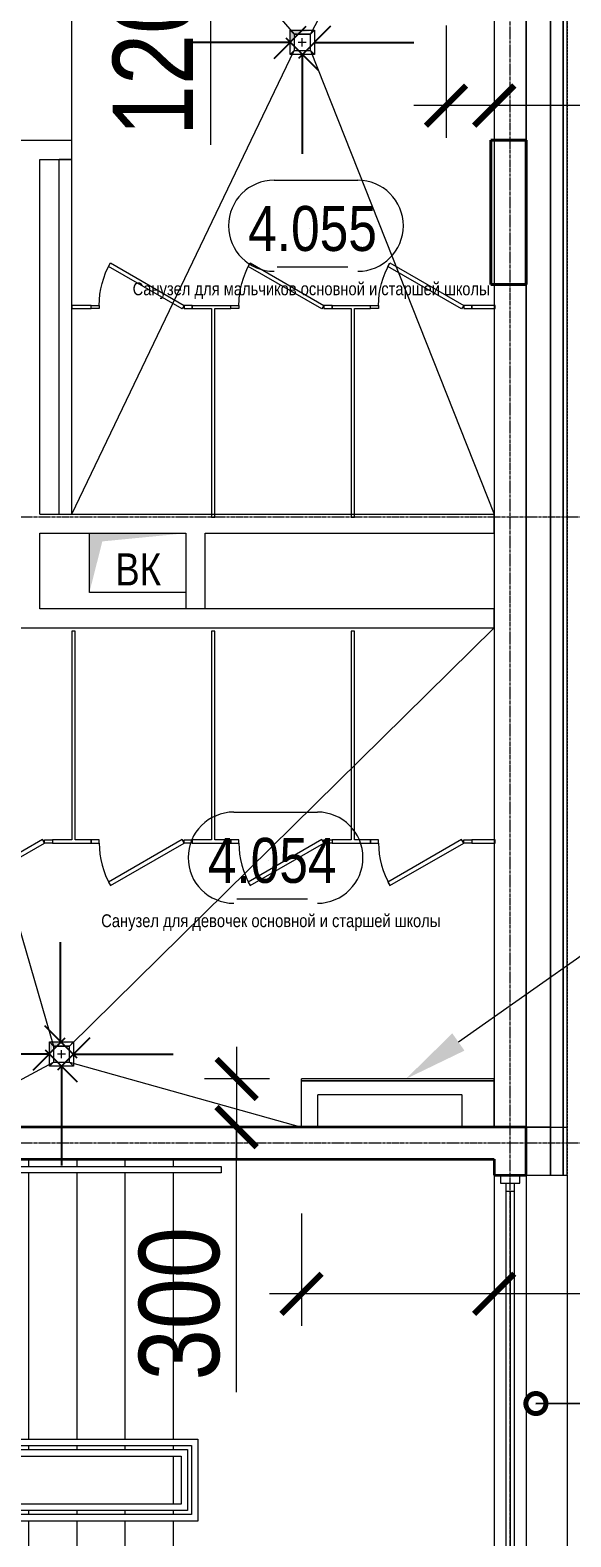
# Model space of a CAD drawing. Header units: millimetres. Extents: x -65509 to 912790, y 446 to 713294.
# Drawn here: x 501211 to 504578, y 545230 to 554618 of the extents above; entities that cross this region are included whole.
import ezdxf
from ezdxf import colors
from ezdxf.entities.mleader import LeaderData, LeaderLine
from ezdxf.enums import TextEntityAlignment as Align
from ezdxf.math import Vec2, Vec3

# ---------------------------------------------------------------- set-up
doc = ezdxf.new("R2010")
doc.units = ezdxf.units.MM
for name, pattern in [('CENTER2', [28.575, 19.05, -3.175, 3.175, -3.175]), ('DASHED', [19.05, 12.7, -6.35]), ('HIDDEN2', [4.7625, 3.175, -1.5875])]:
    doc.linetypes.add(name, pattern=pattern)
doc.layers.get('Defpoints').update_dxf_attribs({"color": 250})
for name, color, linetype, lineweight in [('АР_Area', 250, 'Continuous', 5), ('АР_Колонны', 250, 'Continuous', 30), ('АР_Окна', 250, 'Continuous', 5), ('АР_Проем', 250, 'Continuous', 0), ('АР_Размеры обшивки', 250, 'Continuous', 5), ('АР_Стены ГКЛ', 250, 'Continuous', 15), ('АР_Стены ЖБ', 250, 'Continuous', 35), ('АР_Стены кирпич', 250, 'Continuous', 20), ('АР_Стены ПЕНОблок', 250, 'Continuous', 20), ('АР_Тонкая', 250, 'Continuous', 5), ('АР_Утеплитель', 250, 'Continuous', 0), ('АР_Ф_ЛК', 250, 'Continuous', 5), ('ВК_Шахты', 250, 'Continuous', 9), ('Двери кабины', 250, 'Continuous', 0), ('Зашивка радиаторов тип 9 (до потолка_ облиц плитка)', 250, 'Continuous', 25), ('КМ_Фахверки', 250, 'Continuous', 25), ('Марка окна', 250, 'Continuous', 25), ('Размеры зашивки ГКЛ', 250, 'Continuous', 0), ('РД_Оси_100', 250, 'Continuous', 0), ('РД_Разуклонка к трапам', 124, 'Continuous', 0)]:
    doc.layers.add(name, color=color, linetype=linetype, lineweight=lineweight)
doc.layers.add('АР_Делит', color=250, linetype='Continuous', lineweight=0, plot=False)
doc.layers.add('АР_Отопительные приборы', color=1, linetype='HIDDEN2', lineweight=0, true_color=0xff0000)
doc.styles.add('style1', font='ARIALN.TTF')
doc.dimstyles.new('Dim200_ареал', dxfattribs={"dimscale": 100, "dimtxt": 5, "dimasz": 2.5, "dimexe": 2, "dimexo": 2, "dimgap": 1, "dimtad": 1, "dimzin": 12, "dimdsep": 46, "dimtxsty": 'style1', "dimblk": 'ARCHTICK', "dimcen": 3, "dimdle": 2, "dimclrd": 256, "dimclre": 256, "dimaunit": 1, "dimadec": 0, "dimazin": 3, "dimtfac": 1, "dimtmove": 1, "dimatfit": 3, "dimldrblk": 'OPEN30', "dimfxl": 5, "dimfxlon": 1, "dimtolj": 1, "dimtzin": 0, "dimlwd": 9, "dimlwe": 9, "dimarcsym": 0})
doc.dimstyles.new('scale_100', dxfattribs={"dimtxt": 250, "dimasz": 125, "dimexe": 60, "dimexo": 100, "dimgap": 30, "dimtad": 1, "dimdec": 0, "dimdsep": 46, "dimtxsty": 'style1', "dimblk": 'OBLIQUE', "dimcen": 150, "dimdle": 60, "dimclrd": 256, "dimclre": 256, "dimclrt": 256, "dimadec": 0, "dimazin": 0, "dimtfac": 1, "dimtdec": 0, "dimtmove": 1, "dimatfit": 3, "dimldrblk": 'OBLIQUE', "dimfxl": 1, "dimtolj": 1, "dimtzin": 0, "dimarcsym": 0})

# ---------------------------------------------------------------- blocks, each defined once
blk = doc.blocks.new('ЛК_4000х8500_2эт')
at = {"color": 5}
for points in [[(6300, 3915), (2100, 3915), (2100, 3955), (6600, 3955), (6600, 3915), (6300, 3915)], [(3928.6, 45), (2100, 45), (2100, 85), (3946.2, 85)], [(4401.1, 85), (6600, 85), (6600, 45), (4383.4, 45)]]:
    blk.add_lwpolyline(points, dxfattribs=at)
at = {"layer": 'АР_Делит'}
blk.add_lwpolyline([(-200, 4000), (8300, 4000), (8300, 0), (-200, 0)], close=True, dxfattribs=at)
at = {"layer": 'АР_Ф_ЛК', "color": 5}
for p, q in [((2400, 4000), (2400, 3955)), ((2700, 4000), (2700, 3955)), ((3000, 4000), (3000, 3955)), ((3300, 4000), (3300, 3955)), ((3600, 4000), (3600, 3955)), ((3900, 4000), (3900, 3955)), ((4200, 4000), (4200, 3955)), ((4500, 4000), (4500, 3955)), ((4800, 4000), (4800, 3955)), ((5100, 4000), (5100, 3955)), ((5400, 4000), (5400, 3955)), ((5700, 4000), (5700, 3955)), ((6000, 4000), (6000, 3955)), ((6300, 4000), (6300, 3955)), ((2400, 3915), (2400, 2255)), ((2700, 3915), (2700, 2255)), ((3000, 3915), (3000, 2255)), ((3300, 3915), (3300, 2255)), ((3600, 3915), (3600, 2255)), ((3900, 3915), (3900, 2255)), ((4200, 3915), (4200, 2255)), ((4500, 3915), (4500, 2255)), ((4800, 3915), (4800, 2255)), ((5100, 3915), (5100, 2255)), ((5400, 3915), (5400, 2255)), ((5700, 3915), (5700, 2255)), ((6000, 3915), (6000, 2255)), ((6300, 3915), (6300, 2255)), ((2400, 2215), (2400, 2190)), ((2700, 2215), (2700, 2190)), ((3000, 2215), (3000, 2190)), ((3300, 2215), (3300, 2190)), ((3600, 2215), (3600, 2190)), ((3900, 2215), (3900, 2190)), ((4200, 2215), (4200, 2190)), ((4500, 2215), (4500, 2190)), ((4800, 2215), (4800, 2190)), ((5100, 2215), (5100, 2190)), ((5400, 2215), (5400, 2190)), ((5700, 2215), (5700, 2190)), ((6000, 2215), (6000, 2190)), ((6300, 2215), (6300, 2190)), ((2400, 2150), (2400, 1850)), ((6300, 2150), (6300, 1850)), ((2400, 1810), (2400, 1785)), ((2700, 1810), (2700, 1785)), ((3000, 1810), (3000, 1785)), ((3300, 1810), (3300, 1785)), ((3600, 1810), (3600, 1785)), ((3900, 1810), (3900, 1785)), ((4200, 1810), (4200, 1785)), ((4500, 1810), (4500, 1785)), ((5400, 1810), (5400, 1785)), ((5700, 1810), (5700, 1785)), ((6000, 1810), (6000, 1785)), ((6300, 1810), (6300, 1785)), ((2400, 1745), (2400, 85)), ((2700, 1745), (2700, 85)), ((3000, 1745), (3000, 85)), ((3300, 1745), (3300, 85)), ((3600, 1745), (3600, 85)), ((3900, 1745), (3900, 85)), ((4200, 1745), (4200, 660.7)), ((4500, 1745), (4500, 1341.4)), ((5400, 1745), (5400, 85)), ((5700, 1745), (5700, 85)), ((6000, 1745), (6000, 85)), ((6300, 1745), (6300, 85)), ((5100, 1670.8), (5100, 85)), ((4800, 912.3), (4800, 85)), ((4500, 309.5), (4500, 85)), ((2400, 45), (2400, 0)), ((2700, 45), (2700, 0)), ((3000, 45), (3000, 0)), ((3300, 45), (3300, 0)), ((3600, 45), (3600, 0)), ((3900, 45), (3900, 0)), ((4500, 45), (4500, 0)), ((4800, 45), (4800, 0)), ((5100, 45), (5100, 0)), ((5400, 45), (5400, 0)), ((5700, 45), (5700, 0)), ((6000, 45), (6000, 0)), ((6300, 45), (6300, 0))]:
    blk.add_line(p, q, dxfattribs=at)
at = {"layer": 'АР_Ф_ЛК'}
for points in [[(6300, 3085, 0, 150, 0), (5833.8, 3085, 0, 0, 0), (2400, 3085, 0, 0, 0)], [(2400, 915, 0, 150, 0), (2866.2, 915, 0, 0, 0), (4200, 915, 0, 0, 0)], [(4921.5, 915, 0, 150, 0), (5387.8, 915, 0, 0, 0), (6300, 915, 0, 0, 0)]]:
    blk.add_lwpolyline(points, format="xyseb", dxfattribs=at)
at = {"layer": 'АР_Ф_ЛК', "color": 5}
for points in [[(4677.9, 1745), (2245, 1745), (2245, 2255), (6455, 2255), (6455, 1745), (5132.7, 1745)], [(4695.5, 1785), (2285, 1785), (2285, 2215), (6415, 2215), (6415, 1785), (5150.3, 1785)], [(4706.5, 1810), (2310, 1810), (2310, 2190), (6390, 2190), (6390, 1810), (5161.3, 1810)]]:
    blk.add_lwpolyline(points, dxfattribs=at)
for points in [[(2350, 2150), (6350, 2150), (6350, 1850), (2350, 1850)], [(2400, 2150), (6300, 2150), (6300, 1850), (2400, 1850)]]:
    blk.add_lwpolyline(points, close=True, dxfattribs=at)
at = {"layer": 'АР_Ф_ЛК', "lineweight": 0}
for points in [[(4724.2, 1850), (4366.9, 1039.4), (4459.5, 862), (4173.5, 988), (4266.1, 810.6), (3908.8, 0)], [(5179, 1850), (4821.7, 1039.4), (4914.3, 862), (4628.3, 988), (4720.9, 810.6), (4363.6, 0)]]:
    blk.add_lwpolyline(points, dxfattribs=at)
blk = doc.blocks.new('otv')
at = {"linetype": 'Continuous'}
blk.add_lwpolyline([(0, -1), (0, 0), (1, 0), (1, -1)], close=True, dxfattribs=at)
blk.add_solid([(0, -1), (0, 0), (0.135, -0.137), (1, 0)], dxfattribs=at)
blk = doc.blocks.new('_DotSmall')
at = {"color": 0, "linetype": 'ByBlock', "const_width": 0.5}
blk.add_lwpolyline([(-0.0625, 0, 1), (0.0625, 0, 1)], format="xyb", close=True, dxfattribs=at)
blk = doc.blocks.new('СОШ_2200_АР_ОСИ_М100_28.05.24')
at = {"layer": 'АР_Делит', "color": 5, "linetype": 'DASHED'}
blk.add_lwpolyline([(114955, 135155), (114955, -355), (93595.036, -355), (93595.036, 13855), (94145, 13855), (94145, 68320), (66055, 68320), (66055, 13857.73), (83455, 13857.73), (83455, -355), (45245, -355), (45245, 13145), (44695, 13145), (44695, 26755), (45245, 26755), (45245, 68320), (20455, 68320), (20455, 26755), (27955, 26755), (27955, 13145), (-355, 13145), (-355, 100855), (37145, 100855), (37145, 129155)], dxfattribs=at)
at = {"layer": 'РД_Оси_100', "linetype": 'CENTER2'}
for p, q in [((114600, -6155), (114600, 139938.679)), ((119910, 45300), (94200, 45300)), ((119910, 41400), (94200, 41400))]:
    blk.add_line(p, q, dxfattribs=at)
blk = doc.blocks.new('_Oblique')
at = {"color": 0, "linetype": 'ByBlock', "lineweight": -2}
blk.add_line((-0.5, -0.5), (0.5, 0.5), dxfattribs=at)
blk = doc.blocks.new('A$Cd7e03b91')
at = {"layer": 'РД_Разуклонка к трапам', "lineweight": 0}
for p, q in [((-100, 100), (-150, 150)), ((-50, 0), (50, 0)), ((0, -50), (0, 50)), ((100, 100), (150, 150)), ((-100, -100), (-150, -150)), ((100, -100), (150, -150))]:
    blk.add_line(p, q, dxfattribs=at)
blk.add_lwpolyline([(-100, 100), (100, 100), (100, -100), (-100, -100), (-100, 100)], dxfattribs=at)
blk.add_lwpolyline([(-100, 100), (100, 100), (100, -100), (-100, -100), (-100, 100)], dxfattribs=at)
blk = doc.blocks.new('Side_DPR_900')
at = {"layer": 'АР_Отопительные приборы'}
blk.add_lwpolyline([(-450, -100), (450, -100), (450, 100), (-450, 100)], close=True, dxfattribs=at)
blk = doc.blocks.new('_ArchTick')
at = {"color": 0, "linetype": 'ByBlock', "const_width": 0.15}
blk.add_lwpolyline([(-0.5, -0.5), (0.5, 0.5)], dxfattribs=at)
blk = doc.blocks.new('*D748')
at = {"layer": 'Defpoints', "color": 0, "lineweight": 25, "transparency": 16777216}
for p in [(503800.9, 556193.3), (503323, 554993.3), (503800.9, 554993.3)]:
    blk.add_point(p, dxfattribs=at)
at = {"layer": 'АР_Размеры обшивки', "lineweight": 9, "transparency": 16777216}
for p, q in [((503323, 556393.3), (503323, 554793.3)), ((503600.9, 556193.3), (503123, 556193.3)), ((503323, 555593.3), (502333.9, 555287.3)), ((502333.9, 555287.3), (502333.9, 553902.8)), ((503600.9, 554993.3), (503123, 554993.3))]:
    blk.add_line(p, q, dxfattribs=at)
at = {"layer": 'АР_Размеры обшивки', "lineweight": 9, "transparency": 16777216, "xscale": 250, "yscale": 250, "zscale": 250}
for p, rotation in [((503323, 556193.3), 90), ((503323, 554993.3), 270)]:
    blk.add_blockref('_ArchTick', p, dxfattribs=dict(at, rotation=rotation))
at = {"layer": 'АР_Размеры обшивки', "color": 0, "transparency": 16777216, "insert": (501978.6, 554595), "char_height": 500, "attachment_point": 5, "rotation": 90, "style": 'style1'}
blk.add_mtext('\\A1;1200', dxfattribs=at)
blk = doc.blocks.new('_Open30')
at = {"color": 0, "linetype": 'ByBlock', "lineweight": -2}
for p, q in [((-1, 0.268), (0, 0)), ((0, 0), (-1, -0.268)), ((0, 0), (-1, 0))]:
    blk.add_line(p, q, dxfattribs=at)
blk = doc.blocks.new('*D749')
at = {"layer": 'Defpoints', "color": 0, "lineweight": 25, "transparency": 16777216}
for p in [(503800.9, 554993.3), (504100.9, 554993.3), (503800.9, 554148.3)]:
    blk.add_point(p, dxfattribs=at)
at = {"layer": 'АР_Размеры обшивки', "lineweight": 9, "transparency": 16777216}
for p, q in [((503800.9, 554648.3), (503800.9, 553948.3)), ((504100.9, 554648.3), (504100.9, 553948.3)), ((504300.9, 554148.3), (503600.9, 554148.3)), ((506338, 554148.3), (504100.9, 554148.3))]:
    blk.add_line(p, q, dxfattribs=at)
at = {"layer": 'АР_Размеры обшивки', "lineweight": 9, "transparency": 16777216, "xscale": 250, "yscale": 250, "zscale": 250, "rotation": 180}
blk.add_blockref('_ArchTick', (503800.9, 554148.3), dxfattribs=at)
at = {"layer": 'АР_Размеры обшивки', "lineweight": 9, "transparency": 16777216, "xscale": 250, "yscale": 250, "zscale": 250}
blk.add_blockref('_ArchTick', (504100.9, 554148.3), dxfattribs=at)
at = {"layer": 'АР_Размеры обшивки', "color": 0, "transparency": 16777216, "insert": (505785.9, 554503.6), "char_height": 500, "attachment_point": 5, "style": 'style1'}
blk.add_mtext('\\A1;300', dxfattribs=at)
blk = doc.blocks.new('*D750')
at = {"layer": 'Defpoints', "color": 0, "lineweight": 25, "transparency": 16777216}
for p in [(502900.9, 548083.3), (504100.9, 548083.3), (502900.9, 546744.3)]:
    blk.add_point(p, dxfattribs=at)
at = {"layer": 'АР_Размеры обшивки', "lineweight": 9, "transparency": 16777216}
for p, q in [((502900.9, 547244.3), (502900.9, 546544.3)), ((504100.9, 547244.3), (504100.9, 546544.3)), ((504300.9, 546744.3), (502700.9, 546744.3)), ((506432.1, 546744.3), (504100.9, 546744.3))]:
    blk.add_line(p, q, dxfattribs=at)
at = {"layer": 'АР_Размеры обшивки', "lineweight": 9, "transparency": 16777216, "xscale": 250, "yscale": 250, "zscale": 250, "rotation": 180}
blk.add_blockref('_ArchTick', (502900.9, 546744.3), dxfattribs=at)
at = {"layer": 'АР_Размеры обшивки', "lineweight": 9, "transparency": 16777216, "xscale": 250, "yscale": 250, "zscale": 250}
blk.add_blockref('_ArchTick', (504100.9, 546744.3), dxfattribs=at)
at = {"layer": 'АР_Размеры обшивки', "color": 0, "transparency": 16777216, "insert": (505739.9, 547099.6), "char_height": 500, "attachment_point": 5, "style": 'style1'}
blk.add_mtext('\\A1;1200', dxfattribs=at)
blk = doc.blocks.new('*D751')
at = {"layer": 'Defpoints', "color": 0, "lineweight": 25, "transparency": 16777216}
for p in [(502900.9, 548083.3), (502496.9, 547783.3), (502900.9, 547783.3)]:
    blk.add_point(p, dxfattribs=at)
at = {"layer": 'АР_Размеры обшивки', "lineweight": 9, "transparency": 16777216}
for p, q in [((502496.9, 548283.3), (502496.9, 547583.3)), ((502700.9, 548083.3), (502296.9, 548083.3)), ((502700.9, 547783.3), (502296.9, 547783.3)), ((502496.9, 546130.6), (502496.9, 547783.3))]:
    blk.add_line(p, q, dxfattribs=at)
at = {"layer": 'АР_Размеры обшивки', "lineweight": 9, "transparency": 16777216, "xscale": 250, "yscale": 250, "zscale": 250}
for p, rotation in [((502496.9, 548083.3), 90), ((502496.9, 547783.3), 270)]:
    blk.add_blockref('_ArchTick', p, dxfattribs=dict(at, rotation=rotation))
at = {"layer": 'АР_Размеры обшивки', "color": 0, "transparency": 16777216, "insert": (502141.6, 546682.7), "char_height": 500, "attachment_point": 5, "rotation": 90, "style": 'style1'}
blk.add_mtext('\\A1;300', dxfattribs=at)
blk = doc.blocks.new('MOK-МаркаПом_овал_ареал')
for p, q in [((-2.99, 3.76), (3.52, 3.76)), ((-2.75, -3), (2.75, -3))]:
    blk.add_line(p, q)
for centre, radius, start, end in [((-2.99, 0.21), 3.55, 90, 270), ((3.52, 0.21), 3.55, 270, 90), ((-7.41, 0), 7.16, 0, 0.001)]:
    blk.add_arc(centre, radius, start, end)
at = {"color": 0, "style": 'style1'}
blk.add_attdef('АР-ПОМЕЩЕНИЕ:НОМЕР', text='', height=3, dxfattribs=at).set_placement((0.26, 0), align=Align.MIDDLE)

msp = doc.modelspace()

# ---------------------------------------------------------------- linework, layer by layer
at = {"layer": 'АР_Колонны', "linetype": 'HIDDEN2', "lineweight": 25}
for p, q in [((504080.882, 553933.318), (504300.882, 553933.318)), ((504080.882, 553033.318), (504080.882, 553933.318)), ((504300.882, 553933.318), (504300.882, 553033.318)), ((504300.882, 553033.318), (504080.882, 553033.318))]:
    msp.add_line(p, q, dxfattribs=at)
at = {"layer": 'АР_Колонны', "linetype": 'Continuous', "lineweight": 35}
for p, q in [((504080.882, 553933.318), (504080.882, 553033.318)), ((504300.882, 553933.318), (504080.882, 553933.318)), ((504300.882, 553033.318), (504300.882, 553933.318)), ((504080.882, 553033.318), (504300.882, 553033.318))]:
    msp.add_line(p, q, dxfattribs=at)
at = {"layer": 'АР_Окна', "linetype": 'Continuous', "lineweight": 5}
for p, q in [((504100.882, 547483.318), (504100.882, 543683.318)), ((504175.882, 547383.318), (504225.882, 547383.318)), ((504200.882, 547383.318), (504200.882, 543783.318))]:
    msp.add_line(p, q, dxfattribs=at)
for points in [[(504260.882, 547433.318), (504260.882, 547483.318), (504140.882, 547483.318), (504140.882, 547433.318)], [(504175.882, 547433.318), (504225.882, 547433.318), (504225.882, 543733.318), (504175.882, 543733.318)]]:
    msp.add_lwpolyline(points, close=True, dxfattribs=at)
at = {"layer": 'АР_Стены ГКЛ', "linetype": 'Continuous', "lineweight": 15}
for p, q in [((501590.882, 552903.318), (501470.882, 552903.318)), ((501470.882, 552903.318), (501470.882, 552883.318)), ((501590.882, 552883.318), (501590.882, 552903.318)), ((502220.882, 552903.318), (502460.882, 552903.318)), ((502220.882, 552903.318), (502220.882, 552883.318)), ((502460.882, 552883.318), (502460.882, 552903.318)), ((503090.882, 552903.318), (503330.882, 552903.318)), ((503090.882, 552903.318), (503090.882, 552883.318)), ((503330.882, 552883.318), (503330.882, 552903.318)), ((504106.858, 552903.318), (503960.882, 552903.318)), ((503960.882, 552903.318), (503960.882, 552883.318)), ((504106.858, 552883.318), (504106.858, 552903.318)), ((501470.882, 552883.318), (501590.882, 552883.318)), ((502220.882, 552883.318), (502340.882, 552883.318)), ((502340.882, 552883.318), (502340.882, 551583.318)), ((502360.882, 551583.318), (502360.882, 552883.318)), ((502360.882, 552883.318), (502460.882, 552883.318)), ((503090.882, 552883.318), (503210.882, 552883.318)), ((503210.882, 552883.318), (503210.882, 551583.318)), ((503230.882, 551583.318), (503230.882, 552883.318)), ((503230.882, 552883.318), (503330.882, 552883.318)), ((503960.882, 552883.318), (504106.858, 552883.318)), ((502340.882, 551583.318), (502360.882, 551583.318)), ((503210.882, 551583.318), (503230.882, 551583.318)), ((501490.882, 550873.318), (501470.882, 550873.318)), ((501470.882, 550873.318), (501470.882, 549573.318)), ((501490.882, 549573.318), (501490.882, 550873.318)), ((502360.882, 550873.318), (502340.882, 550873.318)), ((502340.882, 550873.318), (502340.882, 549573.318)), ((502360.882, 549573.318), (502360.882, 550873.318)), ((503230.882, 550873.318), (503210.882, 550873.318)), ((503210.882, 550873.318), (503210.882, 549573.318)), ((503230.882, 549573.318), (503230.882, 550873.318)), ((501350.882, 549573.318), (501350.882, 549553.318)), ((501470.882, 549573.318), (501350.882, 549573.318)), ((501350.882, 549553.318), (501490.882, 549553.318)), ((501590.882, 549573.318), (501490.882, 549573.318)), ((501490.882, 549553.318), (501590.882, 549553.318)), ((501590.882, 549553.318), (501590.882, 549573.318)), ((502220.882, 549573.318), (502220.882, 549553.318)), ((502340.882, 549573.318), (502220.882, 549573.318)), ((502220.882, 549553.318), (502460.882, 549553.318)), ((502460.882, 549573.318), (502360.882, 549573.318)), ((502460.882, 549553.318), (502460.882, 549573.318)), ((503090.882, 549573.318), (503090.882, 549553.318)), ((503210.882, 549573.318), (503090.882, 549573.318)), ((503090.882, 549553.318), (503330.882, 549553.318)), ((503330.882, 549573.318), (503230.882, 549573.318)), ((503330.882, 549553.318), (503330.882, 549573.318)), ((503960.882, 549573.318), (503960.882, 549553.318)), ((504106.858, 549573.318), (503960.882, 549573.318)), ((503960.882, 549553.318), (504106.858, 549553.318)), ((504106.858, 549553.318), (504106.858, 549573.318))]:
    msp.add_line(p, q, dxfattribs=at)
at = {"layer": 'АР_Стены ЖБ', "linetype": 'Continuous', "lineweight": 40}
for p, q in [((504300.882, 553933.318), (504080.882, 553933.318)), ((504080.882, 553933.318), (504080.882, 553033.318)), ((504300.882, 553033.318), (504300.882, 553933.318)), ((504080.882, 553033.318), (504300.882, 553033.318))]:
    msp.add_line(p, q, dxfattribs=at)
at = {"layer": 'АР_Стены ЖБ', "linetype": 'Continuous', "lineweight": 35}
for p, q in [((504300.882, 547783.318), (495400.882, 547783.318)), ((504300.882, 547483.318), (504300.882, 547783.318)), ((495600.882, 547583.318), (504100.882, 547583.318)), ((504100.882, 547583.318), (504100.882, 547483.318)), ((504100.882, 547483.318), (504300.882, 547483.318))]:
    msp.add_line(p, q, dxfattribs=at)
at = {"layer": 'АР_Стены кирпич', "linetype": 'Continuous', "lineweight": 20}
for p, q in [((501150.408, 553933.318), (501470.882, 553933.318)), ((501470.882, 553813.318), (501470.882, 553933.318)), ((501270.882, 551603.318), (501270.882, 553813.318)), ((501270.882, 553813.318), (501470.882, 553813.318)), ((501270.882, 551603.318), (504100.882, 551603.318)), ((504100.882, 551483.318), (504100.882, 551603.318)), ((501270.882, 551483.318), (502180.398, 551483.318)), ((501270.882, 551013.318), (501270.882, 551483.318)), ((502180.398, 551483.318), (502180.398, 551014.166)), ((502300.398, 551483.318), (504100.882, 551483.318)), ((502300.398, 551014.166), (502300.398, 551483.318)), ((504100.882, 551013.318), (501270.882, 551013.318)), ((502180.398, 551014.166), (502300.398, 551014.166)), ((504100.882, 550893.318), (504100.882, 551013.318)), ((500320.882, 550893.318), (504100.882, 550893.318))]:
    msp.add_line(p, q, dxfattribs=at)
at = {"layer": 'АР_Стены ПЕНОблок', "linetype": 'Continuous', "lineweight": 20}
for p, q in [((504100.882, 557583.318), (504100.882, 547783.318)), ((504300.882, 547783.318), (504300.882, 557583.318)), ((501470.882, 553813.318), (501390.882, 553813.318)), ((501390.882, 551603.318), (501390.882, 553813.318)), ((501470.882, 551603.318), (501470.882, 553813.318)), ((501390.882, 551603.318), (501470.882, 551603.318)), ((504100.882, 547783.318), (504300.882, 547783.318))]:
    msp.add_line(p, q, dxfattribs=at)
at = {"layer": 'АР_Тонкая', "linetype": 'Continuous', "lineweight": 5}
for p, q in [((504450.882, 557583.318), (504450.882, 547783.318)), ((504530.882, 547783.318), (504530.882, 557583.318)), ((504530.882, 557583.318), (504530.882, 547783.318)), ((504555.882, 547783.318), (504555.882, 557583.318)), ((504450.88, 547783.318), (504555.88, 547783.319)), ((504450.88, 547783.318), (504450.881, 547483.318)), ((504450.882, 547783.318), (504555.882, 547783.318)), ((504530.881, 547483.319), (504530.88, 547783.319)), ((504530.88, 547783.319), (504530.881, 547483.319)), ((504555.881, 547483.319), (504555.88, 547783.319)), ((504450.881, 547483.318), (504555.881, 547483.319))]:
    msp.add_line(p, q, dxfattribs=at)
at = {"layer": 'АР_Утеплитель', "linetype": 'Continuous', "lineweight": 0}
for p, q in [((504300.882, 557583.318), (504300.882, 547783.318)), ((504450.882, 547783.318), (504450.882, 557583.318)), ((504450.88, 547783.318), (504300.88, 547783.318)), ((504300.88, 547783.318), (504300.881, 547483.318)), ((504300.882, 547783.318), (504450.882, 547783.318)), ((504450.881, 547483.318), (504450.88, 547783.318)), ((504300.881, 547483.318), (504450.881, 547483.318))]:
    msp.add_line(p, q, dxfattribs=at)
at = {"layer": 'Двери кабины', "linetype": 'Continuous', "lineweight": 0}
for points in [[(502170.882, 552903.318), (502158.382, 552881.668), (501699.389, 553146.668), (501711.889, 553168.318)], [(503040.882, 552903.318), (503028.382, 552881.668), (502569.389, 553146.668), (502581.889, 553168.318)], [(503910.882, 552903.318), (503898.382, 552881.668), (503439.389, 553146.668), (503451.889, 553168.318)], [(501640.882, 552883.318), (501590.882, 552883.318), (501590.882, 552903.318), (501640.882, 552903.318)], [(502170.882, 552883.318), (502220.882, 552883.318), (502220.882, 552903.318), (502170.882, 552903.318)], [(502510.882, 552883.318), (502460.882, 552883.318), (502460.882, 552903.318), (502510.882, 552903.318)], [(503040.882, 552883.318), (503090.882, 552883.318), (503090.882, 552903.318), (503040.882, 552903.318)], [(503380.882, 552883.318), (503330.882, 552883.318), (503330.882, 552903.318), (503380.882, 552903.318)], [(503910.882, 552883.318), (503960.882, 552883.318), (503960.882, 552903.318), (503910.882, 552903.318)], [(501300.882, 549553.318), (501288.382, 549574.969), (500829.389, 549309.969), (500841.889, 549288.318)], [(501300.882, 549573.318), (501350.882, 549573.318), (501350.882, 549553.318), (501300.882, 549553.318)], [(501640.882, 549573.318), (501590.882, 549573.318), (501590.882, 549553.318), (501640.882, 549553.318)], [(502170.882, 549553.318), (502158.382, 549574.969), (501699.389, 549309.969), (501711.889, 549288.318)], [(502170.882, 549573.318), (502220.882, 549573.318), (502220.882, 549553.318), (502170.882, 549553.318)], [(502510.882, 549573.318), (502460.882, 549573.318), (502460.882, 549553.318), (502510.882, 549553.318)], [(503040.882, 549553.318), (503028.382, 549574.969), (502569.389, 549309.969), (502581.889, 549288.318)], [(503040.882, 549573.318), (503090.882, 549573.318), (503090.882, 549553.318), (503040.882, 549553.318)], [(503380.882, 549573.318), (503330.882, 549573.318), (503330.882, 549553.318), (503380.882, 549553.318)], [(503910.882, 549553.318), (503898.382, 549574.969), (503439.389, 549309.969), (503451.889, 549288.318)], [(503910.882, 549573.318), (503960.882, 549573.318), (503960.882, 549553.318), (503910.882, 549553.318)]]:
    msp.add_lwpolyline(points, close=True, dxfattribs=at)
at = {"layer": 'Двери кабины', "linetype": 'Continuous', "lineweight": 0, "extrusion": (0, 0, -1)}
for centre in [(-502170.882, 552903.318), (-503040.882, 552903.318), (-503910.882, 552903.318)]:
    msp.add_arc(centre, 530, 0.0000013, 30.0000013, dxfattribs=at)
at = {"layer": 'Двери кабины', "linetype": 'Continuous', "lineweight": 0}
for centre in [(502170.882, 549553.318), (503040.882, 549553.318), (503910.882, 549553.318)]:
    msp.add_arc(centre, 530, 180.0000013, 210.0000013, dxfattribs=at)
at = {"layer": 'Зашивка радиаторов тип 9 (до потолка_ облиц плитка)', "linetype": 'Continuous', "lineweight": 0}
for p, q in [((502900.882, 547783.318), (502900.882, 548083.318)), ((504100.882, 548083.318), (502900.882, 548083.318)), ((504100.882, 548070.818), (502900.882, 548070.818)), ((502900.882, 548070.818), (504100.882, 548070.818)), ((504100.882, 547783.318), (504100.882, 548083.318)), ((502900.882, 547783.318), (504100.882, 547783.318))]:
    msp.add_line(p, q, dxfattribs=at)
at = {"layer": 'РД_Разуклонка к трапам', "ltscale": 2}
for points in [[(501470.882, 556193.318), (502855.882, 554592.445), (502955.882, 554592.445), (503813.382, 556193.318)], [(501470.882, 553925.316), (501470.882, 555043.318)], [(501470.882, 551603.318), (502855.882, 554492.445), (502955.882, 554492.445), (504100.882, 551603.318)], [(500600.882, 550893.318), (501355.882, 548288.445), (501455.882, 548288.445), (504100.882, 550893.318)], [(500600.882, 547783.318), (501355.882, 548188.445), (501455.882, 548188.445), (502900.882, 547783.318)]]:
    msp.add_lwpolyline(points, dxfattribs=at)

# ---------------------------------------------------------------- block references
at = {"layer": 'АР_Area', "linetype": 'Continuous', "lineweight": 5}
ref = msp.add_blockref('MOK-МаркаПом_овал_ареал', (502969.51, 553382.81), dxfattribs=dict(at, xscale=80, yscale=80, zscale=80))
ref.add_attrib('АР-ПОМЕЩЕНИЕ:НОМЕР', '4.055', dxfattribs={"layer": '0', "color": 0, "height": 280, "style": 'style1'}).set_placement((502969.51, 553382.81), align=Align.MIDDLE)
ref.add_attrib('АР-ПОМЕЩЕНИЕ:НАИМЕНОВАНИЕ', 'Санузел для мальчиков основной и старшей школы', dxfattribs={"layer": 'Defpoints', "color": 2, "height": 80, "style": 'style1'}).set_placement((502961.978, 552997.696), align=Align.MIDDLE)
ref = msp.add_blockref('MOK-МаркаПом_овал_ареал', (502718.181, 549445.228), dxfattribs=dict(at, xscale=80, yscale=80, zscale=80))
ref.add_attrib('АР-ПОМЕЩЕНИЕ:НОМЕР', '4.054', dxfattribs={"layer": '0', "color": 0, "height": 280, "style": 'style1'}).set_placement((502718.181, 549445.228), align=Align.MIDDLE)
ref.add_attrib('АР-ПОМЕЩЕНИЕ:НАИМЕНОВАНИЕ', 'Санузел для девочек основной и старшей школы', dxfattribs={"layer": 'Defpoints', "color": 2, "height": 80, "style": 'style1'}).set_placement((502710.649, 549060.114), align=Align.MIDDLE)
at = {"layer": 'АР_Отопительные приборы', "rotation": 180}
msp.add_blockref('Side_DPR_900', (503450.882, 547883.318), dxfattribs=at)
at = {"layer": 'АР_Ф_ЛК'}
msp.add_blockref('ЛК_4000х8500_2эт', (495800.882, 543583.318), dxfattribs=at)
at = {"layer": 'ВК_Шахты'}
for p, xscale, yscale in [((502830.882, 554617.445), 150, 150), ((501579.569, 551483.41), 600, 370), ((501330.882, 548313.445), 150, 150)]:
    msp.add_blockref('otv', p, dxfattribs=dict(at, xscale=xscale, yscale=yscale))
at = {"layer": 'РД_Разуклонка к трапам', "ltscale": 2, "xscale": -0.5000000000000002, "yscale": 0.5000000000000002, "zscale": 0.5}
for p in [(502905.882, 554542.445), (501405.882, 548238.445)]:
    msp.add_blockref('A$Cd7e03b91', p, dxfattribs=at)

# ---------------------------------------------------------------- texts
at = {"layer": 'ВК_Шахты', "insert": (501883.337, 551258.41), "char_height": 200, "width": 600, "attachment_point": 5, "style": 'style1'}
msp.add_mtext('ВК', dxfattribs=at)

# ---------------------------------------------------------------- dimensions: what is measured, and where the dimension line sits
at = {"layer": 'АР_Размеры обшивки'}
for base, p1, p2, picture, middle in [((503323.034, 554993.318), (503800.882, 556193.318), (503800.882, 554993.318), '*D748', (502333.882, 555187.266)), ((502496.882, 547783.318), (502900.882, 548083.318), (502900.882, 547783.318), '*D751', (502894.706, 546682.672))]:
    dim = msp.add_linear_dim(base=base, p1=p1, p2=p2, angle=90, dimstyle='Dim200_ареал', override={"dimdec": 0}, dxfattribs=at)
    dim.commit()
    dim.dimension.update_dxf_attribs({"geometry": picture, "text_midpoint": middle, "dimtype": 160})
for base, p1, p2, picture, middle in [((503800.882, 554148.266), (504100.882, 554993.318), (503800.882, 554993.318), '*D749', (505785.882, 554403.032)), ((502900.882, 546744.266), (504100.882, 548083.318), (502900.882, 548083.318), '*D750', (505739.882, 547123.266))]:
    dim = msp.add_linear_dim(base=base, p1=p1, p2=p2, dimstyle='Dim200_ареал', override={"dimdec": 0}, dxfattribs=at)
    dim.commit()
    dim.dimension.update_dxf_attribs({"geometry": picture, "text_midpoint": middle, "dimtype": 160})

# ---------------------------------------------------------------- leaders
at = {"layer": 'Марка окна', "lineweight": 0, "ltscale": 20}
ml = msp.add_multileader_mtext('Standard', dxfattribs=at)
ml.set_content('+16.200\\P+5.100', color=256, style='style1')
ml.set_leader_properties(color=256, linetype='ByLayer', lineweight=-1)
ml.set_arrow_properties(name='DOTSMALL')
ml.build(insert=Vec2(0, 0))
ml.multileader.update_dxf_attribs({"text_left_attachment_type": 6, "text_right_attachment_type": 6, "dogleg_length": 200, "arrow_head_size": 250})
ctx = ml.context
ctx.base_point, ctx.char_height, ctx.arrow_head_size, ctx.landing_gap_size, ctx.plane_origin = Vec3(506020.474, 546063.352), 250, 250, 0, Vec3(506415.451, 545378.825)
ctx.left_attachment, ctx.right_attachment = 6, 6
notes = []
notes.append((ctx, [(1, (1, 1, 0), (504958.869, 546063.352), (1, 0), 1061.605, [(0, [(504360.754, 546060.681)], 0, [])])]))
ctx.mtext.insert, ctx.mtext.line_spacing_factor, ctx.mtext.flow_direction = Vec3(506020.474, 546363.352), 0.96, 5
ctx.mtext.has_bg_fill, ctx.mtext.bg_color, ctx.mtext.bg_scale_factor, ctx.mtext.bg_transparency, ctx.mtext.use_window_bg_color = 1, -1027028792, 1.5, 0, 1
at = {"layer": 'Размеры зашивки ГКЛ'}
ml = msp.add_multileader_mtext('Standard', dxfattribs=at)
ml.set_content('\\pxsm1;Тип  9 ', color=(0, 0, 138), style='style1')
ml.set_leader_properties(color=256, linetype='ByLayer', lineweight=9)
ml.build(insert=Vec2(0, 0))
ml.multileader.update_dxf_attribs({"has_dogleg": 0, "text_left_attachment_type": 6, "text_right_attachment_type": 6, "text_bottom_attachment_type": 10, "dogleg_length": 25, "arrow_head_size": 400})
ctx = ml.context
ctx.base_point, ctx.char_height, ctx.arrow_head_size, ctx.landing_gap_size, ctx.plane_origin = Vec3(504703.966, 548895.031), 400, 400, 50, Vec3(493675.636, 555053.883)
ctx.left_attachment, ctx.right_attachment, ctx.top_attachment = 6, 6, 10
notes.append((ctx, [(0, (1, 1, 0), (504678.966, 548895.031), (1, 0), 25, [(1, [(503550.882, 548083.318)], 0, [])])]))
ctx.mtext.insert, ctx.mtext.width, ctx.mtext.defined_height, ctx.mtext.line_spacing_factor, ctx.mtext.flow_direction = Vec3(504753.966, 549375.031), 1668.44707, 600, 0.3, 5
at = {"layer": 'РД_Разуклонка к трапам', "ltscale": 2}
for points in [[(502829.85, 554542.445), (502210.571, 554542.445)], [(502981.914, 554542.445), (503601.193, 554542.445)], [(502905.934, 554467.454), (502905.934, 553848.175)], [(501400.882, 548315.518), (501400.882, 548934.797)], [(501329.85, 548238.445), (500710.571, 548238.445)], [(501481.914, 548238.445), (502101.193, 548238.445)], [(501405.934, 548163.454), (501405.934, 547544.175)]]:
    msp.add_leader(points, dimstyle='scale_100', override={"dimasz": 200, "dimgap": 30, "dimtad": 0}, dxfattribs=at)
for ctx, leaders in notes:
    for number, flags, end, landing, length, lines in leaders:
        leader = LeaderData()
        leader.index, (leader.has_last_leader_line, leader.has_dogleg_vector, leader.attachment_direction) = number, flags
        leader.last_leader_point, leader.dogleg_vector, leader.dogleg_length = Vec3(end), Vec3(landing), length
        for number, points, colour, breaks in lines:
            line = LeaderLine()
            line.index, line.vertices, line.color, line.breaks = number, Vec3.list(points), colors.encode_raw_color(colour), breaks
            leader.lines.append(line)
        ctx.leaders.append(leader)

# ---------------------------------------------------------------- next in the draw order: linework, layer by layer
at = {"layer": 'АР_Окна', "linetype": 'Continuous', "lineweight": 5}
msp.add_line((504300.882, 547483.318), (504300.882, 543683.318), dxfattribs=at)
at = {"layer": 'АР_Проем', "linetype": 'Continuous', "lineweight": 0}
for p, q in [((504300.881, 547483.318), (504300.885, 543683.318)), ((504555.881, 547483.319), (504555.885, 543683.319))]:
    msp.add_line(p, q, dxfattribs=at)
at = {"layer": 'КМ_Фахверки', "lineweight": 5}
msp.add_lwpolyline([(435451.032, 597333.318), (504300.882, 597333.318), (504300.882, 506183.318), (435100.882, 506183.318), (435100.882, 574808.318), (435451.032, 574808.318), (435451.032, 597333.318)], dxfattribs=at)

# ---------------------------------------------------------------- next in the draw order: block references
at = {"layer": 'РД_Оси_100'}
msp.add_blockref('СОШ_2200_АР_ОСИ_М100_28.05.24', (389600.882, 506283.318), dxfattribs=at)

doc.saveas('drawing.dxf')
